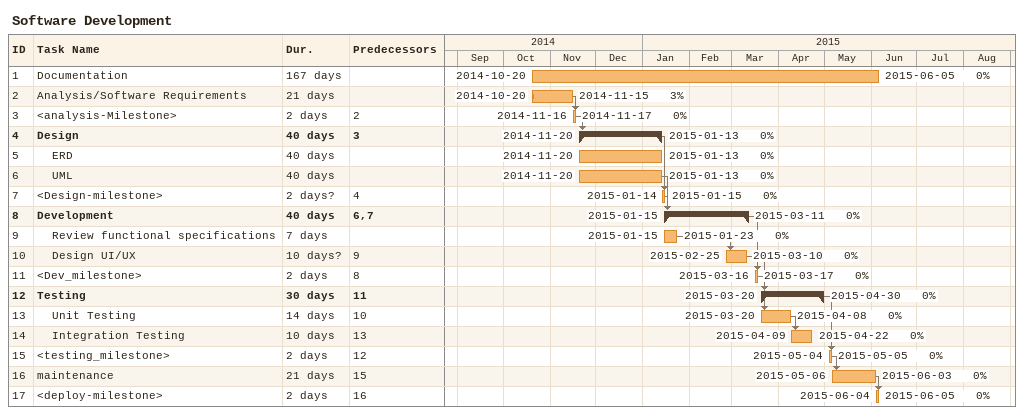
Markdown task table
Software Development

| ID | Level | Task | Duration | Start | Finish | Predecessors | % complete |
|---|---|---|---|---|---|---|---|
| 1 | 1 | Documentation | 167d | 2014-10-20 | 2015-06-05 |  | 0 |
| 2 | 1 | Analysis/Software Requirements | 21d | 2014-10-20 | 2014-11-15 |  | 3 |
| 3 | 1 | <analysis-Milestone> | 2d | 2014-11-16 | 2014-11-17 | 2 | 0 |
| 4 | 1 | **Design** | 40d | 2014-11-20 | 2015-01-13 | 3 | 0 |
| 5 | 2 | ERD | 40d | 2014-11-20 | 2015-01-13 |  | 0 |
| 6 | 2 | UML | 40d | 2014-11-20 | 2015-01-13 |  | 0 |
| 7 | 1 | <Design-milestone> | 2d? | 2015-01-14 | 2015-01-15 | 4 | 0 |
| 8 | 1 | **Development** | 40d | 2015-01-15 | 2015-03-11 | 6, 7 | 0 |
| 9 | 2 | Review functional specifications | 7d | 2015-01-15 | 2015-01-23 |  | 0 |
| 10 | 2 | Design UI/UX | 10d? | 2015-02-25 | 2015-03-10 | 9 | 0 |
| 11 | 1 | <Dev_milestone> | 2d | 2015-03-16 | 2015-03-17 | 8 | 0 |
| 12 | 1 | **Testing** | 30d | 2015-03-20 | 2015-04-30 | 11 | 0 |
| 13 | 2 | Unit Testing | 14d | 2015-03-20 | 2015-04-08 | 10 | 0 |
| 14 | 2 | Integration Testing | 10d | 2015-04-09 | 2015-04-22 | 13 | 0 |
| 15 | 1 | <testing_milestone> | 2d | 2015-05-04 | 2015-05-05 | 12 | 0 |
| 16 | 1 | maintenance | 21d | 2015-05-06 | 2015-06-03 | 15 | 0 |
| 17 | 1 | <deploy-milestone> | 2d | 2015-06-04 | 2015-06-05 | 16 | 0 |
